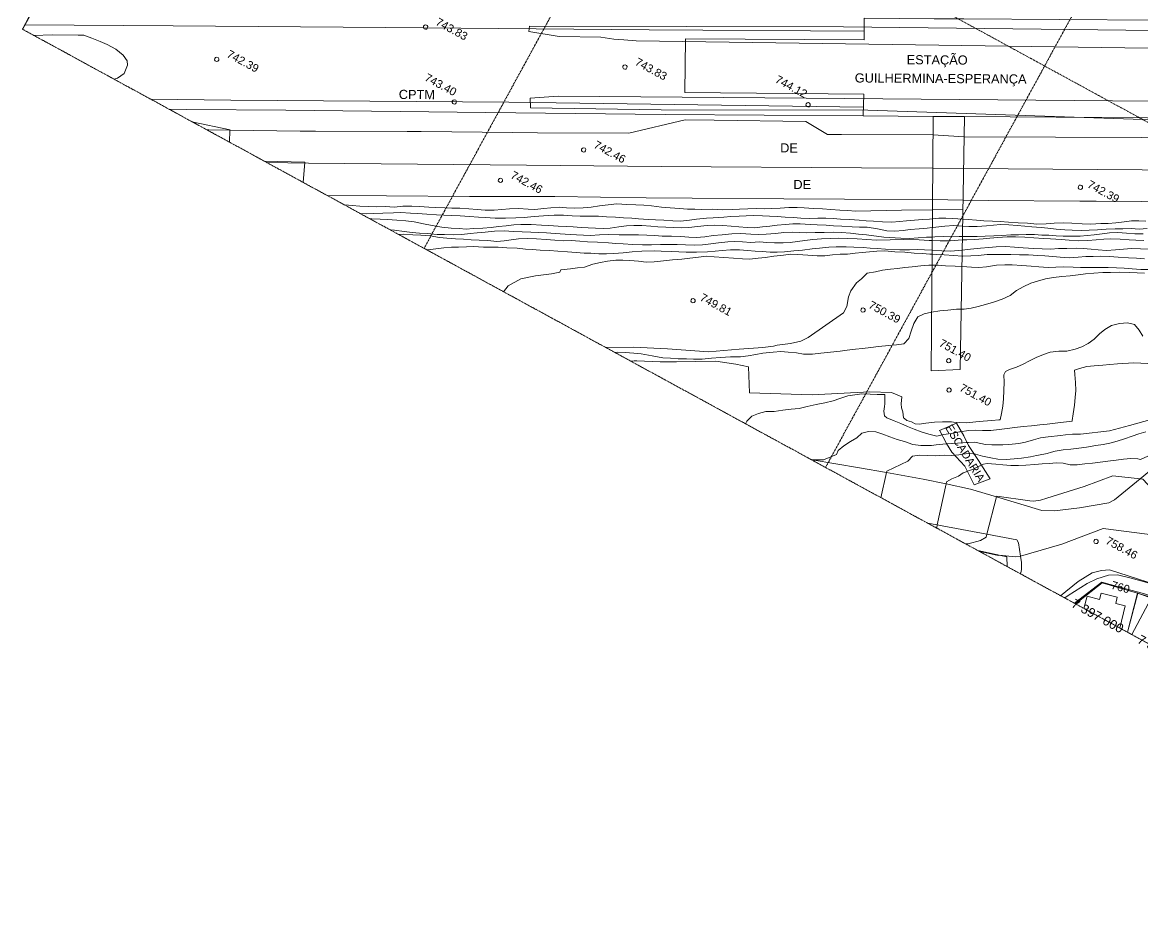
# Model space of a CAD drawing. Header units: feet. Extents: x 344914 to 345457, y 7396879 to 7397422.
# Drawn here: x 344914.4 to 345159.3, y 7396879.3 to 7397072.5 of the extents above; entities that cross this region are included whole.
import ezdxf
from ezdxf.enums import TextEntityAlignment as Align

# ---------------------------------------------------------------- set-up
doc = ezdxf.new("R2010")
doc.units = ezdxf.units.FT
doc.header["$MEASUREMENT"] = 0
doc.linetypes.add('DASHED2', pattern=[0.375, 0.25, -0.125])
doc.linetypes.add('T02', pattern=[4, 3, -1])
for name, color, linetype, lineweight in [('100_SIST_VIARIO_MEIO_FIO', 1, 'Continuous', 18), ('108_SEP_FIS_CANT_CENT_ILHA', 7, 'Continuous', 18), ('118_PASSARELA', 2, 'Continuous', 18), ('122_TUN', 190, 'T02', 18), ('144_P_DUPLA_ASF_TOP', 7, 'Continuous', 18), ('188_FERROVIA', 251, 'T03', 18), ('190_FERROVIA_TOP', 7, 'Continuous', 18), ('198_RUA_ESCADARIA_E_TOP', 7, 'Continuous', 18), ('199_SEGMENTO_DE_VIA', 7, 'Continuous', 18), ('206_MURO_E_MURO_ARRIMO', 7, 'Continuous', 18), ('214_PROJ_BEIRAL_EDIF', 10, 'Continuous', 18), ('216_EDIF_NOTAVEL', 2, 'Continuous', 18), ('218_EDIF_NOTAVEL_TOP', 7, 'Continuous', 18), ('600_CURVA_MESTRA', 14, 'Continuous', 18), ('602_CURVA_MESTRA_TOP', 24, 'Continuous', 18), ('604_CURVA_INTERM', 7, 'Continuous', 18), ('606_PTO_COTADO', 7, 'Continuous', 18), ('608_PTO_COTADO_INTERVIA', 1, 'Continuous', 18), ('624_SEGM_CURVA_MESTRA', 14, 'Continuous', 18), ('626_SEGM_CURVA_INTERM', 7, 'Continuous', 18), ('902_MALHA_TEXTO_COORD_UTM', 8, 'DASHED2', 13), ('904_COORD_GEOGRAF', 7, 'Continuous', 13)]:
    doc.layers.add(name, color=color, linetype=linetype, lineweight=lineweight)
doc.styles.get("Standard").update_dxf_attribs({"font": 'arial.ttf'})
doc.styles.add('Style-Arial', font='arial.ttf')
doc.linetypes.add('T03', pattern='A,10,[1,SAO_PAULO_1000.SHX,S=1,R=0,X=0,Y=0],0.001', length=10.001)

# ---------------------------------------------------------------- blocks, each defined once
blk = doc.blocks.new('SP10')
at = {"layer": '608_PTO_COTADO_INTERVIA', "flags": 128}
blk.add_lwpolyline([(0.11, 0.47), (0.36, 0.33), (0.48, 0.05), (0.42, -0.25), (0.2, -0.44), (-0.1, -0.47), (-0.37, -0.32), (-0.48, -0.05), (-0.41, 0.25), (-0.19, 0.45), (0.11, 0.47)], dxfattribs=at)
blk = doc.blocks.new('SP09')
at = {"layer": '606_PTO_COTADO', "flags": 128}
blk.add_lwpolyline([(0.11, 0.47), (0.36, 0.33), (0.48, 0.05), (0.42, -0.25), (0.2, -0.44), (-0.1, -0.47), (-0.37, -0.32), (-0.48, -0.05), (-0.41, 0.25), (-0.19, 0.44), (0.11, 0.47)], dxfattribs=at)

msp = doc.modelspace()

# ---------------------------------------------------------------- linework, layer by layer
at = {"layer": '100_SIST_VIARIO_MEIO_FIO', "flags": 128}
for points in [[(345113.47, 7397047.89), (345093.47, 7397047.96), (345090.41, 7397047.97), (345085.67, 7397050.81), (345065.67, 7397051.06), (345059.3, 7397051.14), (345046.99, 7397048.23), (345026.99, 7397048.33), (345021.6, 7397048.36), (345001.6, 7397048.57), (344998.5, 7397048.61), (344978.5, 7397048.68), (344975.11, 7397048.69), (344959.77, 7397048.87), (344955.11, 7397048.93), (344954.79, 7397048.93)], [(345120.28, 7397047.47), (345140.28, 7397047.38), (345159, 7397047.29)], [(345159, 7397047.29), (345177.88, 7397047.17), (345185.01, 7397047.13), (345201.2, 7397046.98), (345214.6, 7397046.83)], [(344981.08, 7397034.58), (344993.97, 7397034.5), (345012.12, 7397034.38), (345030.79, 7397034.37), (345050.78, 7397034.13), (345060.84, 7397034.01), (345080.84, 7397033.88), (345094.17, 7397033.79), (345113.37, 7397033.7)], [(345149.16, 7397033.33), (345145.57, 7397033.36), (345125.57, 7397033.53), (345120.05, 7397033.57)], [(345149.16, 7397033.33), (345169.16, 7397033.19), (345178.21, 7397033.12), (345183.48, 7397033.09), (345194.35, 7397032.99), (345207.17, 7397032.87)], [(345186.89, 7396994.76), (345178.58, 7396988.35), (345171.05, 7396982.54), (345167.94, 7396980.14), (345167.77, 7396980.01), (345158.82, 7396972.67), (345153.17, 7396968.03), (345151.91, 7396967.4), (345145.53, 7396966.29), (345140.04, 7396965.64), (345137.3, 7396965.7), (345127.39, 7396968.69), (345121.72, 7396970.4), (345116.35, 7396971.53), (345111.35, 7396972.59), (345103.31, 7396974.03), (345097.39, 7396975.09), (345087.04, 7396976.79), (345086.93, 7396976.81)], [(345112.26, 7396962.99), (345114.43, 7396962.57), (345115.5, 7396962.37), (345125.23, 7396960.52), (345131.81, 7396959.28), (345132.21, 7396958.66), (345132.65, 7396955.73), (345132.85, 7396954.36), (345132.86, 7396952.81), (345132.71, 7396952.13), (345132.5, 7396951.94)], [(345141.4, 7396947.08), (345145.25, 7396950.23), (345148.26, 7396952.11), (345150.31, 7396952.59), (345152.07, 7396952.75), (345158.23, 7396950.75), (345162.71, 7396949.32)]]:
    msp.add_lwpolyline(points, dxfattribs=at)
at = {"layer": '108_SEP_FIS_CANT_CENT_ILHA', "flags": 128}
for points in [[(345113.42, 7397040.55), (345097.87, 7397040.64), (345054.02, 7397040.95), (345024.64, 7397041.27), (344976.94, 7397041.7), (344967.87, 7397041.79)], [(345168.98, 7397040.15), (345120.16, 7397040.49)]]:
    msp.add_lwpolyline(points, dxfattribs=at)
at = {"layer": '118_PASSARELA', "flags": 128}
for points in [[(345113.5, 7397051.9), (345120.35, 7397051.85), (345119.44, 7396996.55), (345113.09, 7396996.24)], [(345113.5, 7397051.9), (345113.28, 7397022.48)], [(345113.28, 7397022.48), (345113.09, 7396996.24)]]:
    msp.add_lwpolyline(points, dxfattribs=at)
at = {"layer": '122_TUN'}
msp.add_lwpolyline([(345106.01, 7397422.1), (345457.17, 7397230.44), (345265.54, 7396879.33), (344914.38, 7397070.98)], close=True, dxfattribs=at)
at = {"layer": '188_FERROVIA', "flags": 128}
for points in [[(345098.41, 7397070.52), (345051.45, 7397070.84), (344993.75, 7397071.31), (344947.37, 7397071.74), (344914.91, 7397071.96)], [(344942.43, 7397055.68), (344959.97, 7397055.48), (345020.75, 7397054.98), (345098.29, 7397053.95)]]:
    msp.add_lwpolyline(points, dxfattribs=at)
at = {"layer": '198_RUA_ESCADARIA_E_TOP', "flags": 128}
msp.add_lwpolyline([(345118.66, 7396984.82), (345120.24, 7396982.04), (345121.26, 7396979.92), (345123.41, 7396976.66), (345125.99, 7396972.63), (345122.51, 7396971.34), (345120.44, 7396975.43), (345117.58, 7396978.49), (345116.44, 7396980.37), (345114.94, 7396983.3), (345114.94, 7396983.25), (345118.66, 7396984.82)], dxfattribs=at)
at = {"layer": '199_SEGMENTO_DE_VIA', "flags": 128}
for points in [[(345113.47, 7397047.89), (345120.28, 7397047.47)], [(345113.42, 7397040.55), (345120.16, 7397040.49)], [(345120.05, 7397033.57), (345113.37, 7397033.7)]]:
    msp.add_lwpolyline(points, dxfattribs=at)
at = {"layer": '206_MURO_E_MURO_ARRIMO', "flags": 128}
for points in [[(344946.48, 7397053.47), (344950.35, 7397053.44), (344971.97, 7397053.26), (345015.69, 7397052.73), (345054.93, 7397052.34), (345098.23, 7397052)], [(345158.17, 7396947.68), (345150.5, 7396949.93), (345144.64, 7396945.32)], [(345156.02, 7396939.11), (345158.17, 7396947.68)], [(345161.3, 7396946.68), (345158.22, 7396947.67), (345158.17, 7396947.68)]]:
    msp.add_lwpolyline(points, dxfattribs=at)
at = {"layer": '214_PROJ_BEIRAL_EDIF', "flags": 128}
for points in [[(345129.67, 7396953.49), (345129.6, 7396955.58), (345123.29, 7396956.97)], [(345146.5, 7396944.3), (345147.17, 7396946.99), (345149.92, 7396946.3), (345150.25, 7396947.64), (345153.76, 7396946.76), (345153.43, 7396945.42), (345155.54, 7396944.9), (345154.32, 7396940.03)]]:
    msp.add_lwpolyline(points, dxfattribs=at)
at = {"layer": '216_EDIF_NOTAVEL', "flags": 128}
msp.add_lwpolyline([(345228.17, 7397072.34), (345228.17, 7397072.34), (345183.01, 7397072.81), (345120.22, 7397073.22), (345113.76, 7397073.26), (345098.42, 7397073.35), (345098.42, 7397072.83), (345098.41, 7397068.64), (345059.39, 7397068.87), (345059.24, 7397057.13), (345098.37, 7397056.76), (345098.23, 7397052), (345113.5, 7397051.9), (345120.35, 7397051.85), (345190.44, 7397051.39), (345216.78, 7397050.93)], dxfattribs=at)
at = {"layer": '600_CURVA_MESTRA', "flags": 128}
for points, elevation in [([(344990.36, 7397029.52), (344990.75, 7397029.5), (344992.6, 7397029.41), (344994.18, 7397029.33), (344996.26, 7397029.2), (344998.21, 7397029.06), (345000.03, 7397028.82), (345002.09, 7397028.42), (345003.97, 7397028.07), (345006.06, 7397027.65), (345008.11, 7397027.46), (345009.88, 7397027.36), (345011.41, 7397027.27), (345012.91, 7397027.36), (345015.04, 7397027.49), (345016.9, 7397027.63), (345018.49, 7397027.83), (345020.15, 7397028), (345021.86, 7397028.18), (345023.4, 7397028.25), (345025.64, 7397028.28), (345027.91, 7397028.14), (345029.52, 7397028.04), (345031.55, 7397027.9), (345033.26, 7397027.84), (345034.82, 7397027.73), (345036.54, 7397027.62), (345038.08, 7397027.53), (345039.69, 7397027.44), (345041.36, 7397027.39), (345042.91, 7397027.49), (345044.82, 7397027.74), (345046.49, 7397027.94), (345048.06, 7397028.07), (345049.85, 7397028.01), (345051.81, 7397027.9), (345053.33, 7397027.77), (345055.1, 7397027.68), (345056.71, 7397027.59), (345058.55, 7397027.54), (345060.08, 7397027.61), (345062.02, 7397027.84), (345064.13, 7397028.02), (345065.66, 7397028.09), (345067.56, 7397028.01), (345069.32, 7397027.88), (345071.04, 7397027.77), (345072.83, 7397027.63), (345074.46, 7397027.57), (345076.2, 7397027.74), (345077.83, 7397027.92), (345079.38, 7397028.1), (345081.22, 7397028.3), (345082.81, 7397028.41), (345084.47, 7397028.42), (345086.63, 7397028.29), (345088.16, 7397028.2), (345090.13, 7397028.09), (345091.74, 7397027.99), (345093.58, 7397027.87), (345095.83, 7397027.77), (345097.4, 7397027.66), (345099.06, 7397027.67), (345101.34, 7397027.31), (345103.4, 7397026.91), (345105.11, 7397026.77), (345106.95, 7397026.97), (345108.5, 7397027.15), (345110.43, 7397027.29), (345112.18, 7397027.46), (345113.32, 7397027.61)], 745), ([(345160.34, 7397027.37), (345158.55, 7397027.27), (345156.8, 7397027.39), (345154.99, 7397027.34), (345153.34, 7397027.29), (345151.33, 7397027.22), (345149.49, 7397027.11), (345147.62, 7397027.01), (345145.98, 7397026.96), (345143.9, 7397027), (345142.3, 7397027.13), (345140.42, 7397027.24), (345138.61, 7397027.43), (345137.11, 7397027.58), (345135.13, 7397027.74), (345133.54, 7397027.87), (345131.9, 7397028.06), (345130.06, 7397028.18), (345128.27, 7397028.25), (345126.7, 7397028.11), (345125.2, 7397027.94), (345123.14, 7397027.86), (345121.32, 7397027.86), (345119.96, 7397027.91)], 745), ([(345041.91, 7397001.39), (345042.04, 7397001.4), (345048.01, 7397001.41), (345055.46, 7397001.08), (345064.42, 7397000.43), (345071.07, 7397001), (345076.25, 7397001.38), (345078.63, 7397001.68), (345079.4, 7397001.85), (345082.33, 7397002.24), (345084.62, 7397002.74), (345086.21, 7397003.58), (345093.92, 7397008.92), (345094.64, 7397010.35), (345094.98, 7397012.48), (345095.55, 7397013.77), (345096.75, 7397015.51), (345097.84, 7397016.41), (345099.09, 7397017.65), (345100.88, 7397017.91), (345102.43, 7397018.25), (345104.16, 7397018.47), (345105.71, 7397018.65), (345107.34, 7397018.83), (345108.94, 7397019.03), (345110.82, 7397019.24), (345112.56, 7397019.4), (345113.26, 7397019.39)], 750), ([(345160.61, 7397018.44), (345158.95, 7397018.44), (345157.03, 7397018.57), (345155.31, 7397018.68), (345153.62, 7397018.77), (345151.8, 7397018.85), (345149.93, 7397018.83), (345147.98, 7397018.89), (345145.75, 7397018.89), (345144.16, 7397018.93), (345142.04, 7397019), (345140.38, 7397018.91), (345138.67, 7397018.89), (345136.64, 7397019.04), (345134.92, 7397019.15), (345132.92, 7397019.27), (345130.81, 7397019.42), (345129.17, 7397019.45), (345127.38, 7397019.35), (345125.22, 7397018.99), (345123.52, 7397018.84), (345121.93, 7397018.97), (345119.9, 7397019.11), (345119.81, 7397019.11)], 750), ([(345122.25, 7396978.09), (345122.77, 7396978.05), (345124.29, 7396977.6), (345126.15, 7396977.22), (345127.63, 7396976.95), (345129.47, 7396976.9), (345131.23, 7396977.02), (345132.86, 7396977.2), (345134.78, 7396977.48), (345136.1, 7396977.78), (345136.54, 7396977.84), (345138.48, 7396978.22), (345139.43, 7396978.51), (345140.2, 7396978.68), (345141.96, 7396978.96), (345143.66, 7396979.11), (345145.34, 7396979.32), (345147.06, 7396979.59), (345149.09, 7396979.91), (345150.67, 7396980.17), (345152.16, 7396980.47), (345153.77, 7396980.88), (345155.37, 7396981.41), (345157.07, 7396981.98), (345158.52, 7396982.47), (345160.05, 7396982.96)], 755), ([(345119.13, 7396977.93), (345117.58, 7396977.78), (345116, 7396977.86), (345113.99, 7396977.71), (345112.18, 7396977.74), (345110.59, 7396977.86), (345109.01, 7396977.62), (345107.97, 7396976.53), (345103.37, 7396974.34), (345103.31, 7396974.03), (345102.11, 7396968.53)], 755), ([(345152.23, 7396949.57), (345150.42, 7396950.07), (345144.41, 7396945.44)], 760), ([(345156.74, 7396948.34), (345159.54, 7396947.58), (345161.44, 7396946.93)], 760)]:
    msp.add_lwpolyline(points, dxfattribs=dict(at, elevation=elevation))
at = {"layer": '604_CURVA_INTERM', "flags": 128}
for points, elevation in [([(345224.96, 7397066.31), (345185.94, 7397066.46), (345048.59, 7397068.44), (345045.91, 7397068.67), (345043.72, 7397068.81), (345040.86, 7397069.22), (345031.78, 7397069.35), (345025.12, 7397070.48), (345025.27, 7397071.65), (345093.94, 7397071.48), (345186.58, 7397070.43), (345227.62, 7397071.31)], 744), ([(344934.42, 7397060.05), (344935.18, 7397060.26), (344936.65, 7397061.25), (344937.39, 7397063.09), (344937.29, 7397064.08), (344936.39, 7397065.26), (344934.82, 7397066.63), (344932.9, 7397067.61), (344931.39, 7397068.3), (344929.55, 7397068.99), (344927.79, 7397069.64), (344926.61, 7397069.64), (344920.87, 7397069.73), (344916.88, 7397069.62)], 742), ([(345216.91, 7397051.18), (345216.63, 7397051.18), (345174.47, 7397050.73), (345099.24, 7397053.29), (345054.06, 7397053.36), (345025.51, 7397053.77), (345025.43, 7397055.92), (345031.56, 7397056.36), (345085.73, 7397055.9), (345177.86, 7397055.12), (345219.52, 7397056.08)], 744), ([(344959.66, 7397046.27), (344959.77, 7397048.87), (344959.78, 7397048.99), (344951.46, 7397050.75)], 742), ([(344975.79, 7397037.47), (344976.15, 7397041.91), (344967.27, 7397042.12)], 742), ([(345113.35, 7397031.48), (345106.62, 7397031.41), (345096.55, 7397031.16), (345094.86, 7397031.33), (345093.08, 7397031.43), (345091.17, 7397031.55), (345089.36, 7397031.66), (345087.36, 7397031.79), (345085.33, 7397031.93), (345083.82, 7397031.98), (345082, 7397031.97), (345080.06, 7397031.83), (345078.24, 7397031.74), (345076.55, 7397031.68), (345074.92, 7397031.74), (345073.03, 7397031.69), (345071.15, 7397031.63), (345069.6, 7397031.53), (345067.44, 7397031.5), (345065.31, 7397031.61), (345062.94, 7397031.56), (345061.39, 7397031.62), (345059.83, 7397031.65), (345058.09, 7397031.73), (345056.03, 7397031.89), (345054.09, 7397032.06), (345051.94, 7397032.35), (345050.29, 7397032.46), (345048.54, 7397032.59), (345046.55, 7397032.67), (345044.38, 7397032.76), (345042.46, 7397032.57), (345040.59, 7397032.31), (345038.73, 7397032.08), (345037.02, 7397031.9), (345035.2, 7397031.81), (345033.36, 7397031.94), (345031.75, 7397032.03), (345029.95, 7397031.9), (345028.41, 7397031.75), (345026.46, 7397031.57), (345024.95, 7397031.61), (345022.84, 7397031.76), (345020.9, 7397031.69), (345019.18, 7397031.56), (345017.56, 7397031.41), (345015.55, 7397031.42), (345013.79, 7397031.55), (345012, 7397031.69), (345010.01, 7397031.82), (345008.28, 7397031.85), (345006.73, 7397031.91), (345004.78, 7397031.97), (345003.27, 7397032.09), (345001.21, 7397032.17), (344999.56, 7397032.28), (344997.58, 7397032.28), (344995.74, 7397032.08), (344993.73, 7397032.18), (344991.91, 7397032.1), (344989.97, 7397032.19), (344988.17, 7397032.3), (344986.52, 7397032.41), (344984.85, 7397032.53), (344984.83, 7397032.54)], 743), ([(345113.34, 7397029.51), (345112.75, 7397029.46), (345111.19, 7397029.33), (345109.41, 7397029.18), (345107.72, 7397029.03), (345106.15, 7397028.9), (345104.51, 7397028.76), (345102.41, 7397028.86), (345100.45, 7397028.97), (345098.89, 7397029.08), (345097.32, 7397029.19), (345095.29, 7397029.33), (345093.29, 7397029.46), (345091.65, 7397029.57), (345090.09, 7397029.67), (345088.3, 7397029.66), (345086.4, 7397029.57), (345084.58, 7397029.65), (345083.01, 7397029.76), (345081.13, 7397029.87), (345079.42, 7397030.01), (345077.73, 7397030.1), (345076.2, 7397030.19), (345074.31, 7397030.22), (345072.62, 7397030.16), (345071.12, 7397030.07), (345069.3, 7397029.99), (345067.75, 7397029.89), (345065.44, 7397029.72), (345063.94, 7397029.64), (345061.76, 7397029.41), (345060.22, 7397029.23), (345058.31, 7397028.99), (345056.57, 7397029.06), (345054.65, 7397029.19), (345052.8, 7397029.28), (345051.3, 7397029.36), (345049.11, 7397029.51), (345047.6, 7397029.63), (345045.79, 7397029.74), (345044.04, 7397029.86), (345042.07, 7397029.97), (345040.35, 7397030.08), (345038.59, 7397030.05), (345036.32, 7397030.11), (345034.61, 7397030.17), (345032.66, 7397030.32), (345030.66, 7397030.28), (345028.32, 7397030.14), (345026.31, 7397029.99), (345024.06, 7397029.8), (345022.24, 7397029.72), (345020.03, 7397029.67), (345017.74, 7397029.62), (345015.6, 7397029.78), (345014.1, 7397029.86), (345012.12, 7397030.02), (345010.09, 7397030.16), (345008.25, 7397030.2), (345006.56, 7397030.3), (345004.93, 7397030.36), (345002.82, 7397030.5), (345000.79, 7397030.65), (344999.23, 7397030.75), (344997.15, 7397030.88), (344995.51, 7397030.83), (344993.2, 7397030.75), (344991.19, 7397030.68), (344989.56, 7397030.58), (344988.3, 7397030.64)], 744), ([(345119.98, 7397029.41), (345121.18, 7397029.34), (345123.03, 7397029.24), (345124.58, 7397029.1), (345126.51, 7397029.01), (345128.16, 7397028.9), (345130.01, 7397028.8), (345132.12, 7397028.66), (345134.15, 7397028.52), (345136.18, 7397028.37), (345138.2, 7397028.44), (345139.99, 7397028.54), (345142.02, 7397028.64), (345143.87, 7397028.54), (345146.08, 7397028.43), (345148.03, 7397028.37), (345150.17, 7397028.45), (345151.8, 7397028.47), (345153.49, 7397028.62), (345155.27, 7397028.85), (345156.92, 7397029.06), (345158.51, 7397029.1), (345160.01, 7397029.02)], 744), ([(344994.79, 7397027.1), (344995.75, 7397027.02), (344997.83, 7397026.73), (344999.64, 7397026.54), (345001.18, 7397026.4), (345002.99, 7397026.29), (345005.06, 7397026.08), (345006.68, 7397026.07), (345008.55, 7397026.01), (345010.5, 7397026.11), (345012.27, 7397026.26), (345013.82, 7397026.44), (345015.59, 7397026.59), (345017.63, 7397026.77), (345019.79, 7397026.88), (345021.7, 7397026.75), (345023.67, 7397026.64), (345025.54, 7397026.58), (345027.12, 7397026.51), (345028.97, 7397026.41), (345030.86, 7397026.3), (345033.05, 7397026.16), (345035.51, 7397025.99), (345037.06, 7397025.93), (345038.58, 7397025.89), (345040.57, 7397026), (345042.61, 7397026.1), (345044.83, 7397026.02), (345046.96, 7397025.99), (345049.09, 7397026.04), (345050.94, 7397025.95), (345052.66, 7397025.84), (345054.27, 7397025.74), (345056.3, 7397025.68), (345058.33, 7397025.62), (345060.12, 7397025.48), (345061.7, 7397025.4), (345063.57, 7397025.58), (345065.45, 7397025.84), (345067.41, 7397025.97), (345069.48, 7397026.21), (345071.46, 7397026.3), (345073.62, 7397026.17), (345075.35, 7397026.06), (345077.01, 7397026.14), (345079.04, 7397026.32), (345080.89, 7397026.55), (345082.75, 7397026.62), (345084.31, 7397026.51), (345085.91, 7397026.47), (345087.71, 7397026.52), (345089.66, 7397026.53), (345091.73, 7397026.62), (345093.5, 7397026.52), (345095.42, 7397026.4), (345097.2, 7397026.17), (345098.98, 7397026), (345102.71, 7397025.47), (345106.43, 7397025.24), (345108.4, 7397025.21), (345112.09, 7397025.47), (345113.31, 7397025.53)], 746), ([(344996.61, 7397026.11), (344997.76, 7397026.12), (344999.74, 7397026.04), (345001.52, 7397025.95), (345003.53, 7397025.77), (345005.56, 7397025.39), (345007.15, 7397025.26), (345009.1, 7397025.12), (345010.8, 7397025.03), (345012.52, 7397024.92), (345014.29, 7397024.83), (345016.14, 7397024.73), (345018.13, 7397024.57), (345019.69, 7397024.7), (345021.24, 7397024.89), (345022.85, 7397025.12), (345024.79, 7397025.18), (345026.82, 7397025.12), (345028.88, 7397024.96), (345030.77, 7397024.85), (345032.6, 7397024.72), (345034.39, 7397024.74), (345036.23, 7397024.62), (345037.94, 7397024.48), (345040.11, 7397024.38), (345042.5, 7397024.22), (345044.11, 7397024.12), (345045.72, 7397024.03), (345047.83, 7397023.89), (345049.99, 7397023.84), (345051.92, 7397023.83), (345053.92, 7397023.86), (345055.87, 7397023.88), (345057.58, 7397023.9), (345059.35, 7397023.8), (345061.24, 7397023.77), (345063.08, 7397023.81), (345064.88, 7397024.02), (345066.61, 7397024.24), (345068.63, 7397024.46), (345070.16, 7397024.53), (345071.85, 7397024.44), (345073.66, 7397024.33), (345075.58, 7397024.44), (345077.14, 7397024.34), (345078.83, 7397024.24), (345080.75, 7397024.28), (345082.25, 7397024.36), (345083.89, 7397024.58), (345085.43, 7397024.73), (345087.2, 7397024.96), (345089.12, 7397025.15), (345091.1, 7397025.23), (345092.86, 7397025.27), (345094.78, 7397025.22), (345096.89, 7397025.16), (345099, 7397025.02), (345101.11, 7397024.87), (345107.08, 7397025.01), (345110.46, 7397024.88), (345112.68, 7397024.8), (345113.3, 7397024.77)], 747), ([(345119.91, 7397024.88), (345120.92, 7397024.94), (345122.55, 7397024.96), (345124.42, 7397025.14), (345125.94, 7397025.26), (345127.63, 7397025.4), (345129.71, 7397025.6), (345131.53, 7397025.6), (345133.56, 7397025.46), (345135.56, 7397025.33), (345137.64, 7397025.2), (345139.2, 7397025.1), (345141.52, 7397024.96), (345143.28, 7397024.84), (345145.39, 7397024.7), (345147.33, 7397024.76), (345149.15, 7397024.93), (345150.81, 7397025.09), (345152.32, 7397025.13), (345154.44, 7397025.07), (345156.35, 7397024.94), (345157.85, 7397024.86), (345159.61, 7397024.74)], 747), ([(345159.47, 7397026.22), (345157.59, 7397026.25), (345155.78, 7397026.36), (345153.91, 7397026.5), (345152.06, 7397026.44), (345150.46, 7397026.24), (345148.74, 7397026.02), (345147.19, 7397025.84), (345145.64, 7397025.74), (345143.67, 7397025.69), (345141.98, 7397025.7), (345140.42, 7397025.81), (345138.81, 7397025.9), (345137.29, 7397025.95), (345135.7, 7397026.07), (345133.84, 7397026.09), (345132.15, 7397026.02), (345130.52, 7397026), (345128.55, 7397025.87), (345126.78, 7397025.8), (345124.88, 7397025.72), (345123.15, 7397025.66), (345120.96, 7397025.65), (345119.92, 7397025.66)], 746), ([(345002.78, 7397022.74), (345003.04, 7397022.75), (345004.77, 7397022.96), (345006.54, 7397023.19), (345008.17, 7397023.29), (345009.72, 7397023.31), (345011.51, 7397023.41), (345013.02, 7397023.45), (345015.21, 7397023.3), (345016.91, 7397023.29), (345018.44, 7397023.28), (345020.29, 7397023.18), (345022.53, 7397023.06), (345024.35, 7397022.9), (345025.87, 7397022.77), (345027.56, 7397022.68), (345029.64, 7397022.55), (345031.47, 7397022.43), (345033.55, 7397022.3), (345035.5, 7397022.16), (345037.18, 7397022.03), (345038.68, 7397021.96), (345040.4, 7397021.85), (345042.08, 7397021.88), (345043.72, 7397021.94), (345045.77, 7397022.07), (345047.69, 7397022.26), (345049.85, 7397022.45), (345052.56, 7397022.53), (345054.06, 7397022.46), (345056.25, 7397022.39), (345057.91, 7397022.32), (345059.55, 7397022.21), (345061.79, 7397022.24), (345064.21, 7397022.3), (345065.89, 7397022.42), (345067.42, 7397022.57), (345069.24, 7397022.73), (345071.15, 7397022.74), (345072.92, 7397022.56), (345074.59, 7397022.44), (345076.12, 7397022.35), (345077.85, 7397022.24), (345079.38, 7397022.23), (345081.04, 7397022.31), (345083.09, 7397022.52), (345084.94, 7397022.67), (345087.09, 7397022.91), (345088.64, 7397023.09), (345090.69, 7397023.3), (345092.35, 7397023.39), (345094.52, 7397023.37), (345096.15, 7397023.31), (345098.2, 7397023.2), (345099.78, 7397023.12), (345101.29, 7397023), (345103.1, 7397022.89), (345106.27, 7397022.69), (345108.38, 7397022.71), (345110.07, 7397022.78), (345111.64, 7397022.75), (345113.28, 7397022.64)], 748), ([(345019.59, 7397013.56), (345020.62, 7397014.87), (345023.36, 7397016.39), (345026.58, 7397017.01), (345030.07, 7397017.47), (345031.89, 7397017.86), (345032.1, 7397018.34), (345034.22, 7397018.6), (345035.72, 7397018.77), (345037.32, 7397018.97), (345039.08, 7397019.57), (345040.79, 7397019.99), (345042.32, 7397020.22), (345044.13, 7397020.43), (345045.66, 7397020.5), (345047.22, 7397020.39), (345049.09, 7397020.25), (345050.74, 7397020.06), (345052.52, 7397020.08), (345054.56, 7397020.34), (345056.51, 7397020.52), (345058.59, 7397020.72), (345060.32, 7397020.93), (345062.2, 7397021.14), (345063.95, 7397021.31), (345065.65, 7397021.16), (345067.73, 7397021.04), (345069.87, 7397020.88), (345071.84, 7397020.76), (345073.34, 7397020.69), (345075.28, 7397020.92), (345076.86, 7397021.08), (345078.68, 7397021.33), (345080.83, 7397021.57), (345082.42, 7397021.77), (345083.95, 7397021.68), (345086.11, 7397021.55), (345088.14, 7397021.4), (345089.82, 7397021.44), (345091.5, 7397021.64), (345093.19, 7397021.79), (345094.82, 7397021.81), (345096.5, 7397022), (345098, 7397022.17), (345101.17, 7397022.46), (345102.98, 7397022.5), (345105.11, 7397022.31), (345107.31, 7397022.2), (345109.36, 7397022.01), (345111.21, 7397021.91), (345112.78, 7397021.8), (345113.28, 7397021.77)], 749), ([(345119.87, 7397022.67), (345121.71, 7397022.84), (345123.89, 7397023.06), (345125.7, 7397023.27), (345127.33, 7397023.38), (345129.36, 7397023.47), (345131.29, 7397023.3), (345133.18, 7397023.19), (345135.53, 7397023.04), (345137.37, 7397022.92), (345139.28, 7397022.87), (345140.95, 7397023.04), (345142.73, 7397023.05), (345144.8, 7397023.06), (345146.3, 7397022.98), (345148.08, 7397022.84), (345149.6, 7397022.71), (345151.44, 7397022.59), (345153.4, 7397022.72), (345155.16, 7397022.84), (345156.87, 7397023.02), (345158.85, 7397022.94), (345160.79, 7397022.84)], 748), ([(345159.74, 7397020.79), (345157.98, 7397020.91), (345156.24, 7397020.99), (345154, 7397021.12), (345152.05, 7397021.26), (345150.14, 7397021.31), (345148.51, 7397021.29), (345146.93, 7397021.28), (345145.24, 7397021.13), (345143.3, 7397020.99), (345141.27, 7397021.13), (345139.71, 7397021.24), (345137.92, 7397021.38), (345136.39, 7397021.47), (345134.39, 7397021.6), (345132.39, 7397021.65), (345130.47, 7397021.69), (345128.88, 7397021.74), (345126.86, 7397021.67), (345125.33, 7397021.68), (345123.33, 7397021.49), (345121.78, 7397021.39), (345120.03, 7397021.35), (345119.85, 7397021.36)], 749), ([(345119.66, 7397009.75), (345120.28, 7397009.77), (345121.81, 7397010), (345123.36, 7397010.35), (345124.98, 7397010.74), (345126.72, 7397011.31), (345128.61, 7397011.92), (345130.33, 7397012.75), (345131.75, 7397013.8), (345133.21, 7397014.6), (345134.85, 7397015.42), (345136.3, 7397015.9), (345138.11, 7397016.35), (345139.83, 7397016.64), (345141.66, 7397016.89), (345143.48, 7397017.05), (345145.21, 7397017.27), (345146.84, 7397017.45), (345148.68, 7397017.64), (345150.63, 7397017.74), (345152.27, 7397017.79), (345154.22, 7397017.81), (345156.38, 7397017.76), (345158.12, 7397017.69), (345159.7, 7397017.61)], 751), ([(345043.87, 7397000.31), (345044.61, 7397000.33), (345046.16, 7397000.27), (345048.04, 7397000.16), (345049.69, 7396999.97), (345052.09, 7396999.52), (345054.42, 7396999.1), (345056.11, 7396999), (345057.79, 7396998.88), (345059.56, 7396998.87), (345061.11, 7396998.81), (345063.01, 7396998.81), (345065.06, 7396999.02), (345067.04, 7396999.18), (345069.2, 7396999.3), (345071.43, 7396999.3), (345073.09, 7396999.54), (345074.75, 7396999.87), (345076.28, 7397000.1), (345078.56, 7397000.36), (345080.24, 7397000.47), (345081.8, 7397000.37), (345083.67, 7397000.22), (345085.18, 7396999.94), (345087.13, 7396999.88), (345088.99, 7397000.1), (345091.05, 7397000.35), (345093.2, 7397000.59), (345094.71, 7397000.79), (345096.55, 7397000.98), (345098.1, 7397001.17), (345099.91, 7397001.38), (345101.54, 7397001.56), (345103.86, 7397001.83), (345105.47, 7397001.98), (345107.12, 7397002.2), (345108.19, 7397003.35), (345108.72, 7397004.94), (345109.28, 7397006.6), (345110.16, 7397008.09), (345111.55, 7397008.76), (345113.18, 7397009.13)], 751), ([(345047.43, 7396998.37), (345048.18, 7396998.43), (345048.74, 7396998.43), (345053.85, 7396998.21), (345057.41, 7396998.22), (345061.56, 7396998.34), (345065.97, 7396998.35), (345070.38, 7396997.72), (345073.15, 7396997.12), (345073.35, 7396991.48), (345087.08, 7396991.04), (345099.69, 7396991.66), (345104.43, 7396991.51), (345106.65, 7396990.55), (345106.53, 7396989.03), (345106.58, 7396988.19), (345106.87, 7396987.32), (345107.05, 7396986.01), (345107.24, 7396985.83), (345107.74, 7396985.38), (345108.77, 7396985.1), (345109.6, 7396984.67), (345110.43, 7396984.62), (345111.94, 7396984.82), (345113.83, 7396985.03), (345115.57, 7396985.11), (345117.51, 7396985.08), (345117.54, 7396985.08), (345117.99, 7396985.05), (345119.26, 7396984.97), (345120.86, 7396984.93), (345122.84, 7396985.09), (345124.44, 7396985.29), (345126.37, 7396985.44), (345127.87, 7396985.52), (345128.18, 7396985.57), (345128.43, 7396986.94), (345128.73, 7396988.56), (345128.88, 7396990.11), (345129, 7396991.95), (345129.08, 7396993.77), (345129.01, 7396995.38), (345129.34, 7396996.1), (345130.18, 7396996.56), (345131.71, 7396997.04), (345133.19, 7396997.7), (345134.56, 7396998.42), (345136.02, 7396999.21), (345137.68, 7396999.86), (345139.1, 7397000.35), (345141.02, 7397000.55), (345142.78, 7397000.58), (345144.56, 7397000.97), (345146.03, 7397001.48), (345147.42, 7397002.23), (345148.73, 7397003.22), (345149.87, 7397004.34), (345151.08, 7397005.29), (345152.49, 7397006.15), (345154.27, 7397006.63), (345156.01, 7397006.79), (345157.57, 7397006.38), (345158.58, 7397005.14), (345159.35, 7397003.84)], 752), ([(345119.3, 7396982.91), (345119.44, 7396982.94), (345121.26, 7396983.19), (345122.81, 7396983.29), (345124.33, 7396983.24), (345126.1, 7396983.23), (345127.96, 7396983.46), (345129.71, 7396983.66), (345131.39, 7396983.85), (345133.17, 7396984.08), (345134.99, 7396984.25), (345136.83, 7396984.44), (345138.46, 7396984.62), (345140.18, 7396984.84), (345141.99, 7396985.05), (345143.88, 7396985.26), (345143.91, 7396985.41), (345144.15, 7396986.9), (345144.44, 7396988.74), (345144.59, 7396990.4), (345144.75, 7396991.98), (345144.65, 7396993.69), (345144.47, 7396995.48), (345144.46, 7396996.41), (345145.54, 7396996.79), (345147.12, 7396997.2), (345148.75, 7396997.38), (345150.61, 7396997.53), (345152.17, 7396997.66), (345153.8, 7396997.77), (345157.42, 7396998.01), (345163.49, 7396997.75)], 753), ([(345116.36, 7396982.44), (345115.79, 7396982.37), (345114.29, 7396981.96), (345112.54, 7396982.41), (345110.9, 7396982.92), (345109.37, 7396983.5), (345107.89, 7396984.09), (345106.48, 7396984.73), (345105, 7396985.32), (345103.42, 7396985.96), (345102.9, 7396986.43), (345102.77, 7396987.46), (345102.91, 7396988.44), (345102.93, 7396989.04), (345102.97, 7396990.64), (345102.95, 7396991.06), (345101.27, 7396991.1), (345099.74, 7396991.19), (345097.9, 7396991.24), (345096.38, 7396991.04), (345094.83, 7396990.78), (345093.12, 7396990.19), (345091.67, 7396989.72), (345089.83, 7396989.28), (345087.97, 7396988.89), (345085.94, 7396988.47), (345084.19, 7396988.06), (345082.51, 7396987.87), (345080.63, 7396987.66), (345078.76, 7396987.39), (345076.95, 7396987.34), (345075.3, 7396986.97), (345073.91, 7396986.38), (345072.76, 7396985.23), (345072.48, 7396984.7)], 753), ([(345120.73, 7396980.57), (345121.25, 7396980.61), (345122.52, 7396980.65), (345122.94, 7396980.59), (345124.95, 7396980.18), (345126.32, 7396980.09), (345128.75, 7396980.1), (345130.08, 7396980.16), (345132.25, 7396980.38), (345133.71, 7396980.69), (345135.48, 7396981.16), (345137, 7396981.6), (345138.65, 7396981.82), (345141.36, 7396982.14), (345142.44, 7396982.27), (345143.97, 7396982.42), (345145.73, 7396982.43), (345152.06, 7396983.13), (345156.44, 7396984.29), (345161.44, 7396985.7)], 754), ([(345117.64, 7396980.36), (345116.38, 7396980.34), (345114.18, 7396980.08), (345113.13, 7396979.92), (345110.84, 7396979.96), (345109.06, 7396980.18), (345107.26, 7396980.85), (345105.68, 7396981.25), (345104.06, 7396981.8), (345102.51, 7396982.42), (345100.98, 7396982.91), (345099.4, 7396982.99), (345097.9, 7396982.66), (345096.83, 7396981.59), (345095.47, 7396980.83), (345094, 7396979.84), (345092.73, 7396978.86), (345092.36, 7396977.96), (345089.51, 7396976.82), (345087.04, 7396976.79), (345086.96, 7396976.79)], 754), ([(345123.83, 7396975.52), (345124.5, 7396975.88), (345125.35, 7396975.97), (345127.24, 7396975.86), (345128.75, 7396975.73), (345130.49, 7396975.57), (345131.2, 7396975.54), (345132.15, 7396975.58), (345133.81, 7396975.66), (345135.72, 7396975.75), (345137.35, 7396975.93), (345138.91, 7396975.98), (345140.46, 7396976.16), (345141.98, 7396976.06), (345143.46, 7396975.7), (345145.01, 7396975.72), (345146.69, 7396975.92), (345148.33, 7396976.11), (345150.06, 7396976.33), (345151.74, 7396976.54), (345153.56, 7396976.76), (345155.16, 7396976.96), (345156.74, 7396977.13), (345158.27, 7396977.04), (345158.86, 7396976.87), (345164.45, 7396979.42)], 756), ([(345121.28, 7396974.42), (345120.34, 7396974.07), (345120.05, 7396973.97), (345119.06, 7396973.22), (345117.64, 7396972.65), (345116.44, 7396971.97), (345116.35, 7396971.53), (345114.43, 7396962.57), (345114.29, 7396961.94), (345114.21, 7396961.92)], 756), ([(345120.59, 7396958.44), (345121.2, 7396958.43), (345123.9, 7396959.2), (345125.08, 7396959.93), (345125.23, 7396960.52), (345127.39, 7396968.69), (345127.43, 7396968.84), (345134.66, 7396967.87), (345135.47, 7396967.79), (345136.97, 7396967.95), (345138.4, 7396968.43), (345146.51, 7396970.94), (345152.83, 7396973.29), (345158.82, 7396972.67), (345159.4, 7396972.61), (345165.3, 7396966.25), (345165.77, 7396965.74), (345168.24, 7396966.68), (345172.66, 7396969.23), (345173.53, 7396969.66)], 757), ([(345172.21, 7396967.17), (345168.64, 7396964.15), (345165.39, 7396960.44), (345165.07, 7396960.16), (345164.83, 7396959.94), (345150.67, 7396961.76), (345141.66, 7396958.38), (345132.65, 7396955.73), (345131.56, 7396955.63), (345127.99, 7396955.94), (345127.77, 7396955.85), (345123.53, 7396956.84)], 758), ([(345142.28, 7396946.6), (345143.03, 7396947.16), (345147.18, 7396949.78), (345149.32, 7396950.78), (345151.85, 7396951.61), (345153.85, 7396951.69), (345156.5, 7396951), (345159.7, 7396950.16), (345162.65, 7396949.22)], 759), ([(345156.01, 7396939.11), (345158.24, 7396947.64), (345161.24, 7396946.56)], 761)]:
    msp.add_lwpolyline(points, dxfattribs=dict(at, elevation=elevation))
at = {"layer": '624_SEGM_CURVA_MESTRA', "flags": 128}
for points, elevation in [([(345119.96, 7397027.91), (345118.05, 7397028.03), (345116.1, 7397027.93), (345114.08, 7397027.7), (345113.32, 7397027.61)], 745), ([(345119.81, 7397019.11), (345118.35, 7397019.17), (345116.21, 7397019.25), (345114.64, 7397019.36), (345113.26, 7397019.39)], 750), ([(345119.13, 7396977.93), (345119.45, 7396977.96), (345121.18, 7396978.17), (345122.25, 7396978.09)], 755), ([(345152.23, 7396949.57), (345156.74, 7396948.34)], 760)]:
    msp.add_lwpolyline(points, dxfattribs=dict(at, elevation=elevation))
at = {"layer": '626_SEGM_CURVA_INTERM', "flags": 128}
for points, elevation in [([(345119.98, 7397029.41), (345117.8, 7397029.6), (345116.3, 7397029.68), (345114.73, 7397029.62), (345113.34, 7397029.51)], 744), ([(345120.02, 7397031.55), (345113.35, 7397031.48)], 743), ([(345113.3, 7397024.77), (345115.05, 7397024.69), (345117.25, 7397024.71), (345119, 7397024.82), (345119.91, 7397024.88)], 747), ([(345119.92, 7397025.66), (345119.24, 7397025.67), (345117.36, 7397025.58), (345115.79, 7397025.65), (345113.92, 7397025.55), (345113.31, 7397025.53)], 746), ([(345113.28, 7397022.64), (345115.39, 7397022.5), (345117.31, 7397022.45), (345119.87, 7397022.67)], 748), ([(345119.85, 7397021.36), (345118.06, 7397021.46), (345115.95, 7397021.6), (345114.31, 7397021.71), (345113.28, 7397021.77)], 749), ([(345113.18, 7397009.13), (345114.97, 7397009.36), (345116.72, 7397009.53), (345118.64, 7397009.72), (345119.66, 7397009.75)], 751), ([(345116.36, 7396982.44), (345117.44, 7396982.59), (345119.3, 7396982.91)], 753), ([(345120.73, 7396980.57), (345119.99, 7396980.52), (345117.68, 7396980.36), (345117.64, 7396980.36)], 754), ([(345123.83, 7396975.52), (345123.72, 7396975.46), (345122.09, 7396974.72), (345121.28, 7396974.42)], 756)]:
    msp.add_lwpolyline(points, dxfattribs=dict(at, elevation=elevation))
at = {"layer": '902_MALHA_TEXTO_COORD_UTM', "flags": 128}
for points in [[(344914.43, 7397070.96), (345106.05, 7397422.07)], [(345193.83, 7397374.16), (345002.21, 7397023.05)], [(345089.99, 7396975.14), (345281.61, 7397326.26)], [(345203.97, 7397026.86), (344962.29, 7397158.76)], [(344914.38, 7397070.98), (345156.99, 7396938.58)], [(345156.99, 7396938.58), (345265.54, 7396879.33)]]:
    msp.add_lwpolyline(points, dxfattribs=at)
at = {"layer": '904_COORD_GEOGRAF', "flags": 128}
for points in [[(345156.99, 7396938.58), (345344.91, 7397291.71)], [(345344.91, 7397291.71), (345156.99, 7396938.58)]]:
    msp.add_lwpolyline(points, dxfattribs=at)

# ---------------------------------------------------------------- block references
at = {"layer": '606_PTO_COTADO', "rotation": 331.3757899120435}
for p in [(345002.53, 7397071.43, 743.83), (344956.87, 7397064.39, 742.39), (345046.12, 7397062.68, 743.83), (345008.8, 7397055.06, 743.4), (345086.19, 7397054.44, 744.12), (345037.09, 7397044.57, 742.46), (345018.91, 7397037.93, 742.46), (345145.71, 7397036.42, 742.39), (345061.03, 7397011.61, 749.81), (345098.19, 7397009.56, 750.39), (345117.02, 7396992.06, 751.4)]:
    msp.add_blockref('SP09', p, dxfattribs=at)
at = {"layer": '608_PTO_COTADO_INTERVIA', "rotation": 331.3757899120435}
for p in [(345116.94, 7396998.48, 751.4), (345149.14, 7396958.96, 758.46)]:
    msp.add_blockref('SP10', p, dxfattribs=at)

# ---------------------------------------------------------------- texts
at = {"layer": '144_P_DUPLA_ASF_TOP', "style": 'Style-Arial'}
for rotation, p in [(359.6005, (345080.06, 7397044.02)), (359.6284, (345082.95, 7397036.02))]:
    msp.add_text('DE', height=2, rotation=rotation, dxfattribs=at).set_placement(p)
at = {"layer": '190_FERROVIA_TOP', "style": 'Style-Arial'}
msp.add_text('CPTM', height=2, rotation=359.5356, dxfattribs=at).set_placement((344996.67, 7397055.72))
at = {"layer": '198_RUA_ESCADARIA_E_TOP', "style": 'Style-Arial'}
msp.add_text('ESCADARIA', height=1.75, rotation=301.5001, dxfattribs=at).set_placement((345116.08, 7396983.86))
at = {"layer": '218_EDIF_NOTAVEL_TOP', "style": 'Style-Arial'}
for s, rotation, p in [('ESTAÇÃO', 359.6344, (345107.72, 7397063.31)), ('GUILHERMINA-ESPERANÇA', 359.6206, (345096.37, 7397059.32))]:
    msp.add_text(s, height=2, rotation=rotation, dxfattribs=at).set_placement(p)
at = {"layer": '602_CURVA_MESTRA_TOP', "style": 'Style-Arial'}
msp.add_text('760', height=1.75, rotation=344.7287, dxfattribs=at).set_placement((345152.29, 7396948.65, 760))
at = {"layer": '606_PTO_COTADO', "style": 'Style-Arial'}
for s, p in [('743.83', (345004.56, 7397072.03, 743.83)), ('742.39', (344958.9, 7397064.99, 742.39)), ('743.83', (345048.16, 7397063.28, 743.83)), ('743.40', (345002.14, 7397059.86, 743.4)), ('744.12', (345078.81, 7397059.45, 744.12)), ('742.46', (345039.13, 7397045.16, 742.46)), ('742.46', (345020.95, 7397038.53, 742.46)), ('742.39', (345147.05, 7397036.49, 742.39)), ('749.81', (345062.34, 7397011.77, 749.81)), ('750.39', (345099.21, 7397010.14, 750.39)), ('751.40', (345119.11, 7396992.02, 751.4))]:
    msp.add_text(s, height=1.75, rotation=331.3758, dxfattribs=at).set_placement(p)
at = {"layer": '608_PTO_COTADO_INTERVIA', "style": 'Style-Arial'}
for s, p in [('751.40', (345114.63, 7397001.78, 751.4)), ('758.46', (345151.05, 7396958.58, 758.46))]:
    msp.add_text(s, height=1.75, rotation=331.3758, dxfattribs=at).set_placement(p)
at = {"layer": '902_MALHA_TEXTO_COORD_UTM'}
msp.add_text('7 397 000', height=2, rotation=331.3758, dxfattribs=at).set_placement((345154.94, 7396939.69), align=Align.MIDDLE_RIGHT)
msp.add_text('7 397 000', height=2, rotation=331.3758, dxfattribs=at).set_placement((345158.45, 7396937.78), align=Align.MIDDLE_LEFT)

doc.saveas('drawing.dxf')
